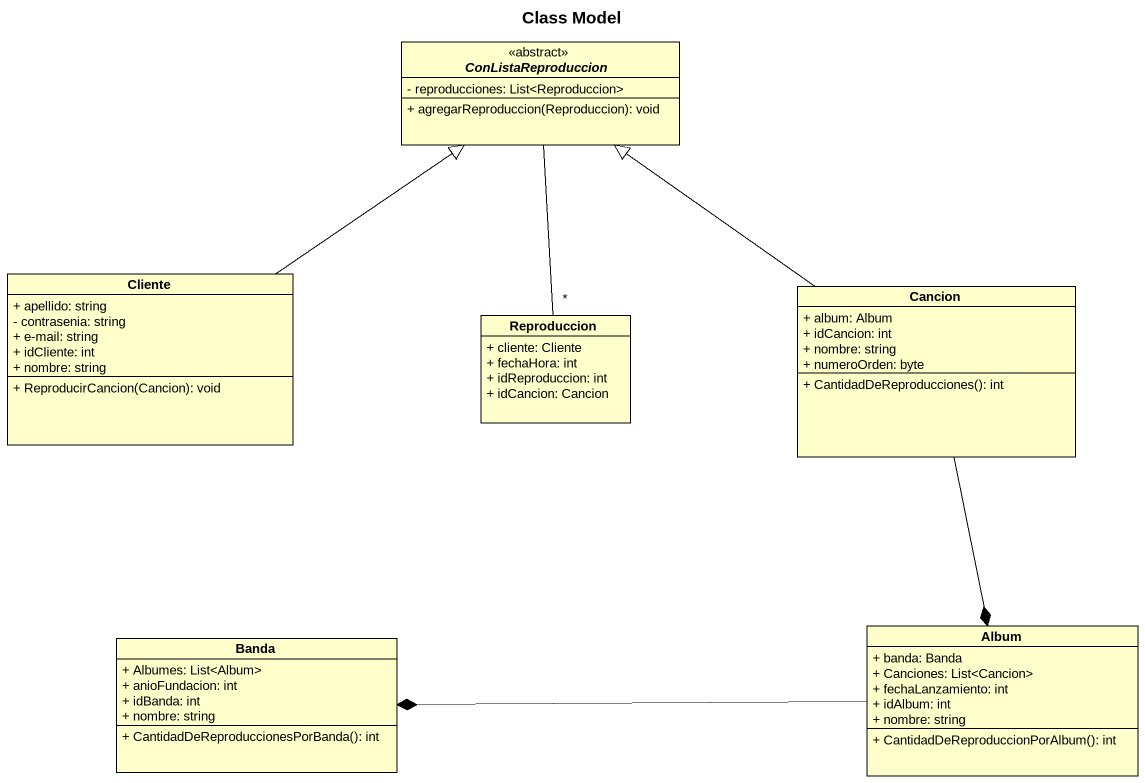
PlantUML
@startuml
title Class Model
hide circle
hide empty members
skinparam classAttributeIconSize 0
abstract class ConListaReproduccion <<abstract>> {
  - reproducciones: List<Reproduccion>
  + agregarReproduccion(Reproduccion): void
}
class Cliente {
  + apellido: string
  - contrasenia: string
  + e-mail: string
  + idCliente: int
  + nombre: string
  + ReproducirCancion(Cancion): void
}
class Cancion {
  + album: Album
  + idCancion: int
  + nombre: string
  + numeroOrden: byte
  + CantidadDeReproducciones(): int
}
class Reproduccion {
  + cliente: Cliente
  + fechaHora: int
  + idReproduccion: int
  + idCancion: Cancion
}
class Album {
  + banda: Banda
  + Canciones: List<Cancion>
  + fechaLanzamiento: int
  + idAlbum: int
  + nombre: string
  + CantidadDeReproduccionPorAlbum(): int
}
class Banda {
  + Albumes: List<Album>
  + anioFundacion: int
  + idBanda: int
  + nombre: string
  + CantidadDeReproduccionesPorBanda(): int
}
ConListaReproduccion -- "*" Reproduccion
Cliente -up-|> ConListaReproduccion
Cancion -up-|> ConListaReproduccion
Cancion --* Album
Album -left-* Banda
@enduml
